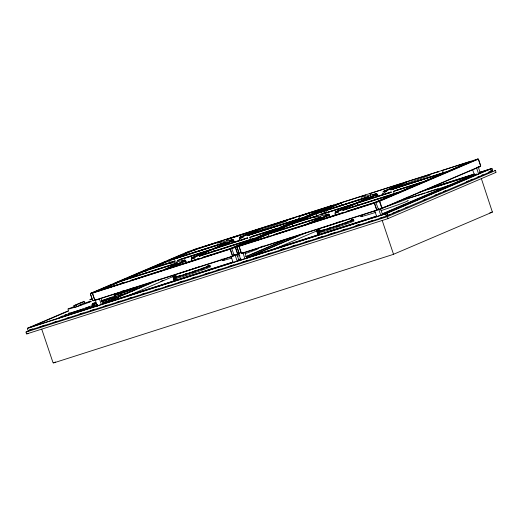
<?xml version="1.0" encoding="UTF-8"?>
<svg xmlns="http://www.w3.org/2000/svg" width="522" height="522" viewBox="0 0 522 522"><rect width="100%" height="100%" fill="white"/><g stroke="black" fill="none" stroke-linecap="round" stroke-linejoin="round"><path stroke-width="0.78" d="M209.537 250.723L209.753 250.077L191.626 257.816M300.659 219.038L300.874 218.392L247.454 235.461M316.684 216.46L316.9 215.84L292.105 223.762L269.613 233.373L269.965 233.484M353.126 204.846L353.342 204.2L335.215 211.939M389.295 192.716L389.079 193.362M396.922 193.44L396.922 193.107L343.098 210.301M192.709 250.338L194.177 249.483M229.302 241.725L211.645 249.49L177.356 260.426L177.682 260.896M229.902 249.255L229.889 248.707L252.948 238.854L249.784 240.433M247.663 238.313L247.643 237.764L215.247 248.113L233.132 240.746M254.429 238.45L276.96 228.603L254.482 238.756M269.783 236.185L245.027 243.865L269.026 236.433M249.131 234.991L302.349 217.987L325.969 207.671L324.292 208.617M324.958 216.323L306.264 224.303L306.277 224.852M342.236 213.361L342.223 212.813L309.82 223.168L328.514 215.181M397.138 192.788L374.033 202.882L396.922 193.107M391.246 192.435L391.232 191.887L358.829 202.236L376.44 194.719M420.941 182.85L421.15 182.537L398.612 192.383L410.52 187.3M391.024 189.838L445.064 172.325L423.042 181.956L428.856 179.47M443.446 173.271L442.676 170.968L441.932 170.55L470.289 161.494L446.538 171.921L469.187 162.251M175.138 277.945L174.922 277.247L176.364 276.849M319.732 230.737L320.214 230.43M28.351 333.343L26.72 333.917A2.316 2.153 76.5 0 1 26.1 332.07L26.159 331.901M29.473 330.113C27.653 332.142 26.4 327.183 28.984 327.633L386.822 213.367L490.458 169.037L490.732 169.343L491.287 171.484L385.647 216.389M74.509 307.445L73.909 305.657L80.838 302.695M178.328 277.104C177.487 276.282 179.946 275.388 179.777 276.595M185.166 275.016C184.325 274.194 186.785 273.293 186.615 274.507M193.825 272.236C192.84 271.433 195.378 270.429 195.221 271.662M201.844 269.332C201.022 268.543 203.456 267.623 203.293 268.823M207.208 267.264L207.038 266.631L207.521 266.435M208.265 265.992L208.748 265.685M232.89 262.07L103.062 303.51M240.949 260.4L238.73 253.372M247.35 257.933L247.369 257.444L298.323 235.69M248.452 257.666L248.479 257.176L249.666 256.674M318.674 232.009L318.505 231.376L319.947 230.972M321.917 231.233C321.095 230.443 323.529 229.517 323.366 230.724M328.756 229.145C327.933 228.355 330.367 227.429 330.204 228.629M337.362 226.3L337.186 225.667L338.634 225.263M345.251 222.933L346.699 222.424M350.614 220.865L351.104 220.558M352.024 220.643L351.854 220.01L352.337 219.814M27.483 328.318L385.106 213.994C387.07 211.899 388.675 216.65 385.928 216.434L28.26 330.628M479.535 172.501L490.386 169.03C494.823 167.203 492.063 173.376 488.794 172.26M26.1 332.07L387.363 216.65L495.28 170.57A2.31 2.153 76.5 0 1 495.9 172.417L387.494 218.79L26.72 333.917M481.467 178.915L492.39 212.115L393.079 254.468L53.662 362.907L52.963 362.516L41.753 329.212M402.129 183.92L402.475 183.157L369.537 193.682L370.131 193.864L370.796 195.633M438.062 172.116L438.434 171.666L405.49 182.191L406.064 182.335L406.749 184.142M93.823 292.568L94.038 292.248L90.691 293.318M237.288 246.482L240.635 245.412L237.275 246.736M31.392 326.85L31.881 326.674M73.876 305.755L84.146 301.566L84.786 303.256M174.909 277.273L176.319 276.777M178.152 276.497L179.555 276.001M184.99 274.409L186.393 273.913M193.597 271.564L195 271.068M201.662 268.726L203.065 268.23M207.932 266.35L208.48 266.233M209.159 265.6L209.661 265.417L209.89 266.005M233.275 255.127L235.102 254.527M318.498 231.396L319.901 230.907M321.735 230.626L323.138 230.13M328.573 228.532L329.976 228.042M337.179 225.687L338.582 225.197M345.244 222.855L346.654 222.359M351.515 220.473L352.069 220.356M352.748 219.729L353.25 219.54L353.472 220.134M378.261 208.807L378.691 208.656M419.447 192.207L474.237 174.687M365.791 194.967L340.696 202.895L341.44 203.312L342.158 205.453M207.032 266.657L208.435 266.161M208.258 265.907L209.661 265.417M238.698 253.457L241.699 252.433M247.337 257.555L249.673 256.726M248.439 257.287L376.545 216.278M350.614 220.78L352.017 220.291M351.841 220.036L353.25 219.54M384.205 214.131L487.483 169.989L490.543 169.076M492.709 170.792L488.605 172.175M495.502 172.671L495.9 172.417M492.442 211.965L489.767 212.924M316.449 229.967L318.57 229.269M32.22 329.297L32.703 329.121M176.319 277.136L176.142 276.523L176.632 276.301M338.321 226.091L338.165 225.373M381.217 217.583L381.641 217.433M473.532 174.857L382.326 213.766M121.267 294.832C118.494 295.759 122.07 294.538 121.117 294.904M143.178 285.508L141.867 285.919L143.256 285.443L142.552 285.671M142.108 285.847L142.656 285.691M141.886 285.906L142.48 285.697M90.534 293.357L189.016 251.304M90.404 293.638L108.315 285.991M109.803 285.351L112.041 284.399M113.535 283.759L125.469 278.663M126.963 278.024L162.029 263.049M163.523 262.416L165.761 261.457M167.249 260.824L182.915 254.129M184.41 253.49L188.886 251.584M92.609 292.862L94.038 292.248M98.984 291.08L98.43 290.702L121.489 280.856L177.193 263.127M223.442 243.128L169.415 260.393L147.432 269.776L175.248 260.889L145.501 270.605L123.009 280.21L177.036 262.944M222.326 240.786L194.51 249.673L170.935 259.741L224.962 242.482M100.263 290.193L121.678 281.045L175.503 263.851M125.6 279.368L145.69 270.794L172.345 262.272M149.971 268.96L169.604 260.582L223.429 243.382M172.756 259.232L194.699 249.862L221.354 241.347M175.901 263.46L177.186 262.912M223.827 242.991L225.112 242.443M176.175 263.61L177.46 263.062M224.101 243.148L225.387 242.6M79.2 305.722L76.917 306.616L76.362 304.959M80.59 305.129L82.672 304.241M181.375 262.194L162.681 270.174L130.278 280.529M239.552 237.347L258.762 229.145L226.359 239.5L227.207 241.503M68.65 310.655L28.906 327.627L28.886 328.057M87.396 302.649L90.391 301.37M165.618 269.15L181.245 262.475M191.502 258.096L209.544 250.39L177.545 260.615M212.376 249.183L229.171 242.006M239.428 237.627L249.725 233.23M251.193 232.603L257.816 229.778M184.932 261.059L166.237 269.039L198.641 258.69L166.596 269.156L185.206 261.209M195.189 256.68L213.315 248.935L247.604 238.006M215.247 248.113L232.858 240.59M243.115 236.212L262.325 228.01L294.721 217.654L262.507 228.199L243.382 236.362M32.632 326.354L68.623 310.988M195.456 256.831L213.498 249.124L244.74 239.148M93.04 300.803L95.278 299.85M199.371 255.963L200.657 255.415M247.297 235.494L248.583 234.946M199.241 256.243L200.533 255.695M247.167 235.774L248.459 235.226M31.979 329.114L29.728 330.074L32.906 329.088M60.474 316.945L62.725 315.986M64.226 315.347L66.47 314.381M26.903 331.581L28.397 330.941M57.453 318.557L69.446 313.435M96.068 305.279L97.601 304.796M96.583 305.116L97.072 304.9M117.972 295.922L119.616 295.374M118.481 295.759L119.16 295.491L118.598 295.733M139.87 286.571L141.521 286.017M140.385 286.408L140.875 286.2M96.7 305.083L97.262 304.841M119.388 295.472L120.465 294.956M140.503 286.376L141.064 286.134M141.292 286.115L142.362 285.606M300.874 218.392L278.892 227.775L251.682 236.473L252.224 236.818M230.58 248.635L233.536 247.369M235.011 246.743L237.229 245.797M238.704 245.164L240.923 244.218M242.397 243.591L244.616 242.645M246.09 242.012L248.309 241.066M279.583 227.709L300.659 218.705L247.441 235.709M302.349 217.987L304.548 217.048M306.009 216.421L308.202 215.488M309.663 214.862L311.862 213.922M313.324 213.302L315.516 212.363M316.978 211.736L319.177 210.803M320.638 210.177L322.831 209.237M230.222 248.896L234.998 247.213M331.79 205.518L330.361 206.131L330.922 206.503M102.266 303.641L150.219 283.165M230.489 249.046L234.985 247.467M117.802 297.299L118.533 296.998M134.669 290.095L134.174 290.317M139.7 287.948L140.431 287.648M235.383 247.076L333.865 205.022M104.315 303.151L160.508 279.153M237.132 246.521L335.613 204.461M116.804 297.918L117.417 297.657M235.657 247.232L238.639 245.953M246.847 242.449L249.085 241.497M250.58 240.857L252.818 239.905M254.305 239.265L256.543 238.313M258.038 237.673L260.276 236.714M261.77 236.081L264.008 235.122M265.496 234.489L267.734 233.53M269.228 232.89L271.466 231.938M272.96 231.298L275.198 230.346M276.693 229.706L278.18 229.073M283.407 226.842L284.895 226.202M287.133 225.25L288.627 224.61M290.865 223.657L292.359 223.018M297.579 220.786L299.073 220.147M300.561 219.514L302.799 218.555M304.293 217.922L306.531 216.963M308.026 216.323L310.264 215.371M311.751 214.731L313.99 213.779M315.484 213.139L317.722 212.186M319.216 211.547L321.454 210.594M322.948 209.955L325.186 208.996M326.674 208.363L328.912 207.404M237.008 246.795L242.978 244.25M244.466 243.611L263.864 235.331M265.359 234.691L317.585 212.389M319.072 211.756L321.311 210.797M322.805 210.157L334.739 205.061M239.207 246.019L240.635 245.412M245.027 243.865L268.093 234.019L320.776 217.256M294.395 223.057L294.036 222.94L316.012 213.55L367.025 197.257M340.997 202.888L317.533 212.904L368.545 196.605M246.86 243.35L268.275 234.208L319.086 217.974M271.453 232.851L292.294 223.951L314.401 216.891M295.85 222.437L316.202 213.739L367.012 197.512M318.622 212.708L341.271 203.038M160.769 281.41L163.021 280.451M129.097 295.322L173.304 276.438M174.805 275.799L176.299 275.159M318.962 214.901L326.668 211.612M319.484 217.589L320.776 217.035M367.41 197.12L368.702 196.572M319.758 217.739L321.05 217.191M367.684 197.27L368.969 196.722M372.884 195.854L355.273 203.378L322.87 213.726M383.872 191.163L402.234 183.32M324.834 216.597L306.225 224.545L276.51 234.039M335.085 212.219L353.126 204.52L320.939 214.555L355.228 203.619M355.958 203.306L372.754 196.135M383.011 191.757L389.621 188.931M391.089 188.305L402.103 183.6M232.851 256.061L234.195 255.486M338.771 210.803L356.898 203.065L391.187 192.129M386.698 190.341L405.79 182.185M232.727 256.341L234.156 255.728M310.179 223.285L328.788 215.338M339.046 210.96L357.087 203.254L389.086 193.029M359.188 202.353L376.714 194.869M386.972 190.491L406.064 182.335M237.888 254.527L239.383 253.888M342.954 210.085L344.246 209.537M390.88 189.623L392.172 189.075M241.712 253.47L243.148 252.857M342.83 210.366L344.115 209.818M390.756 189.904L392.042 189.349M238.136 259.832L240.388 258.873M245.627 256.628L283.844 240.316M237.934 260.295L240.929 259.016M246.175 256.778L291.876 237.262M412.008 186.667L420.197 183.17M430.311 178.85L432.49 177.917M433.945 177.297L436.124 176.364M437.58 175.744L439.759 174.811M441.214 174.191L443.393 173.265M374.404 202.83L379.187 201.146M374.679 202.98L379.174 201.401M379.572 201.009L478.054 158.956M379.846 201.166L478.322 159.112M306.362 232.636L250.364 256.504M274.95 248.798L316.906 230.881M318.407 230.241L319.908 229.602M377.041 209.994L378.385 209.42M376.91 210.275L378.346 209.661M382.202 208.18L480.684 166.12M382.078 208.461L480.56 166.401M405.235 198.941L405.594 198.791M382.124 214.229L476.619 173.957M388.577 215.018L390.078 214.379M392.329 213.42L395.33 212.141M396.831 211.501L399.076 210.536M405.829 207.658L407.323 207.019M423.825 199.972L426.069 199.012M435.067 195.169L436.568 194.53M438.819 193.564L440.32 192.925M443.322 191.646L445.566 190.687M466.564 181.721L468.815 180.756M470.315 180.116L472.56 179.157M477.813 176.919L479.313 176.273M481.558 175.314L483.059 174.674M55.613 362.02L53.251 362.921M141.534 287.263L141.142 287.348L141.586 287.257M229.354 240.805L232.884 239.565M229.504 241.007L233.04 239.761M248.413 234.508L286.395 221.152M239.526 238.371L243.056 237.132M240.224 238.358L243.05 237.366M181.428 261.274L184.958 260.034M181.578 261.47L185.114 260.23M372.936 194.934L376.466 193.695M191.6 258.84L195.13 257.6M373.093 195.13L376.623 193.89M191.594 259.075L195.124 257.835M392.002 188.631L429.984 175.275M383.82 192.253L386.645 191.261M384.518 192.24L386.632 191.496M325.01 215.403L328.54 214.157M325.167 215.599L328.697 214.353M335.189 212.963L338.719 211.723M335.176 213.204L338.706 211.958M175.731 280.621L176.266 280.431M361.55 216.023L360.578 216.395L362.118 215.834M361.818 216.017L362.346 215.827M120.654 295.028L120.438 295.145M317.337 229.647L318.355 229.321M194.569 249.346L331.633 205.557M189.401 251.167L192.748 250.097M195.496 249.281L200.918 247.552M204.017 246.56L276.034 223.553M279.133 222.561L333.708 205.061M335.998 204.33L477.898 158.995M325.969 207.671L298.754 216.369L299.863 219.142M330.72 206.249L333.865 205.237M336.931 204.265L339.235 203.528M475.744 159.908L478.054 159.171M226.548 239.689L257.026 229.948M298.949 216.558L325.761 207.991M239.709 237.314L242.723 236.349M383.292 191.437L386.313 190.471M239.696 237.562L242.71 236.603M383.278 191.691L386.3 190.726M248.968 234.809L302.395 217.739M392.557 188.938L446.584 171.673M391.037 189.584L445.064 172.325M172.058 259.61L182.054 256.419M183.594 255.93L195.13 252.243M196.67 251.754L208.2 248.067M211.279 247.082L221.276 243.891M318.661 212.774L322.511 211.547M324.051 211.051L335.6 207.364M337.14 206.869L348.689 203.182M350.229 202.693L368.702 196.787M392.714 189.114L445.768 172.162M229.687 241.595L232.701 240.629M373.269 195.717L376.284 194.752M229.843 241.771L232.107 241.047M373.426 195.9L375.69 195.176M211.684 249.248L179.287 259.604L179.646 259.715M294.036 222.94L318.798 215.292M423.081 181.708L395.265 190.595L395.624 190.713M276.96 228.603L249.751 237.295L250.854 240.074M393.334 191.424L422.278 182.198M249.94 237.484L276.751 228.917M393.34 191.424L420.177 183.098M191.783 257.777L194.797 256.811M335.365 211.906L338.387 210.94M191.77 258.031L194.784 257.065M335.359 212.154L338.373 211.195M201.048 255.278L254.468 238.208M269.613 233.373L320.619 217.074M344.631 209.4L398.658 192.142M199.528 255.924L252.948 238.854M343.111 210.053L397.842 192.631M478.106 166.923L480.416 166.185M199.515 256.178L252.739 239.174M478.093 167.177L480.403 166.44M181.76 262.057L184.775 261.091M325.343 216.186L328.364 215.221M181.917 262.24L184.181 261.515M325.5 216.362L327.764 215.645M98.43 290.702L126.207 282.102M229.889 248.707L202.673 257.398L212.989 254.331M273.861 234.652L306.264 224.303M374.072 202.64L346.256 211.527L373.269 203.123M99.545 290.578L111.734 286.682M113.254 286.2L123.153 283.035M130.637 280.647L162.636 270.422M214.522 253.842L229.843 248.948M310.942 223.038L342.184 213.061M92.759 292.822L229.83 249.033M239.363 245.986L374.02 202.967M90.678 293.573L93.197 292.764M92.753 293.077L229.817 249.281M239.35 246.24L374.006 203.215M431.962 187.561L474.602 173.937M479.255 172.449L491.933 168.482M428.366 188.847L473.33 174.478M427.936 189.336L474.426 174.485M407.826 198.425L424.869 192.983M426.422 192.487L438.043 188.775M407.088 198.823L449.703 185.212M122.083 291.145L124.412 290.402M260.922 246.789L263.245 246.045M336.096 222.77L338.419 222.026M93.04 300.587L94.926 299.98M235.455 255.082L237.347 254.482M379.011 209.218L381.536 208.415M95.108 300.091L232.179 256.295M241.712 253.248L376.369 210.229M93.197 300.763L95.872 299.909M235.494 255.304L237.503 254.658M379.011 209.452L381.693 208.591M95.272 300.267L232.336 256.478M241.869 253.431L376.525 210.412M149.259 283.374L149.755 283.146M75.351 307.19L76.636 306.779M127.851 292.503L127.361 292.725M133.932 290.519L134.748 290.252M105.953 301.853L105.457 302.075M250.208 256.478L376.512 216.128M102.097 303.967L233.132 262.096M281.273 249.385L283.603 248.642M356.435 225.373L358.758 224.63M39.881 326.857L45.31 325.121M53.061 322.648L56.937 321.408M66.242 318.44L70.118 317.2M79.422 314.224L83.298 312.985M90.273 310.76L94.926 309.272M103.454 306.551L108.106 305.063M116.634 302.336L120.51 301.096M128.262 298.623L132.138 297.383M141.442 294.408L145.318 293.175M154.623 290.199L158.499 288.96M165.474 286.735L170.126 285.247M178.655 282.519L183.307 281.038M191.835 278.311L195.711 277.071M205.015 274.102L208.891 272.862M216.643 270.383L220.519 269.15M229.047 266.422L233.699 264.935M242.228 262.214L246.873 260.726M253.855 258.494L258.507 257.013M267.036 254.286L270.911 253.046M280.21 250.077L284.092 248.837M291.844 246.358L295.72 245.125M304.248 242.397L308.9 240.91M317.422 238.189L322.074 236.701M329.056 234.469L334.478 232.74M342.236 230.261L346.112 229.021M355.41 226.052L359.286 224.812M368.591 221.837L372.467 220.604M379.448 218.372L384.094 216.884M391.754 188.807L393.17 188.468M391.624 189.095L393.04 188.755M361.087 197.29L376.329 193.642M366.411 197.721L367.827 197.381M343.828 209.276L345.244 208.937M343.698 209.563L345.12 209.224M313.161 217.752L328.403 214.105M248.172 234.685L249.588 234.345M248.041 234.972L249.457 234.632M318.485 218.189L319.901 217.85M318.759 218.333L320.175 217.994M217.498 243.161L232.747 239.513M222.822 243.598L224.245 243.259M200.246 255.147L201.662 254.808M200.115 255.434L201.531 255.095M169.572 263.63L184.821 259.982M174.896 264.06L176.319 263.721M175.17 264.21L176.593 263.871M103.767 303.341L104.132 303.308M494.797 170.583L495.28 170.57M84.225 301.599L81.536 302.395M194.856 271.923L194.582 271.251M185.356 274.226L185.604 274.833M375.833 202.216L378.326 209.113M356.898 203.065L357.746 205.074M316.012 213.55L316.861 215.56M292.105 223.762L293.155 226.378M262.325 228.01L263.166 230.019M268.093 234.019L269.195 236.799M231.651 248.283L234.137 255.18M213.315 248.935L214.157 250.945M194.51 249.673L195.561 252.289M169.415 260.393L170.518 263.166M145.501 270.605L146.31 272.504M121.489 280.856L122.331 282.865M393.523 191.613L394.443 194.197M490.713 168.998L491.489 171.307M474.054 174.844L474.211 175.177M386.822 213.367L387.598 215.677M385.432 213.961L386.208 216.271M378.548 208.774L380.91 215.684M351.6 220.467L351.808 221.067M346.23 222.535L346.458 223.214M322.72 230.306L322.929 230.907M319.484 231.083L319.692 231.683M234.965 254.651L237.327 261.555M209.244 265.594L209.452 266.194M202.647 268.412L202.875 269.084M175.894 276.96L176.11 277.554M478.537 159.354L480.703 165.781M478.426 159.38L480.344 165.096M478.374 167.301L480.364 173.213M476.625 168.045L478.615 173.957M472.527 169.356L474.27 174.531M397.731 201.14L397.927 201.74M382.933 193.127L383.448 194.66M382.809 193.179L383.324 194.713M379.827 201.505L381.993 207.932M377.112 194.034L377.889 196.344M376.995 194.086L377.771 196.389M379.546 201.609L381.706 208.03M376.93 195.117L377.445 196.65M376.812 195.143L377.334 196.677M380.421 208.285L382.659 214.94M382.195 220.447L393.503 254.214M374.659 203.326L376.825 209.746M374.378 203.423L376.538 209.851M374.574 210.34L376.812 216.995M351.228 221.204L351.032 220.604M345.858 223.272L345.668 222.672M334.883 213.642L335.398 215.181M329.186 214.503L329.963 216.806M329.069 214.555L329.845 216.858M329.004 215.579L329.519 217.119M328.886 215.606L329.408 217.145M329.186 228.956L328.997 228.355M322.348 231.044L322.152 230.443M318.694 229.412L319.386 231.455M318.609 229.465L319.301 231.507M318.231 229.608L319.836 234.385M317.663 229.81L319.275 234.58M317.063 230.006L318.668 234.783M317.507 232.055L318.192 234.104M316.58 230.156L318.185 234.926M316.436 230.156L317.957 234.985M244.805 252.433L246.795 258.344M239.344 238.998L239.859 240.538M239.226 239.05L239.742 240.59M243.056 253.177L244.798 258.351M239.18 246.619L241.34 253.046M239.063 246.645L241.229 253.072M237.105 247.115L239.265 253.542M236.995 247.141L239.154 253.568M233.53 239.911L234.306 242.215M233.412 239.963L234.189 242.267M233.347 240.988L233.863 242.528M235.637 247.572L237.804 253.999M233.23 241.014L233.745 242.554M235.357 247.676L237.517 254.097M236.838 254.162L239.076 260.811M230.476 249.392L232.636 255.813M230.189 249.49L232.349 255.917M230.992 256.217L232.982 262.129M222.065 258.971L222.529 260.334M202.099 268.621L202.275 269.15M191.417 259.467L191.939 261M191.3 259.519L191.815 261.052M185.604 260.374L186.38 262.683M185.486 260.426L186.263 262.729M185.421 261.457L185.936 262.99M185.303 261.483L185.819 263.016M176.756 276.947L176.56 276.347M175.111 275.283L175.483 276.699M175.522 277.697L175.333 277.091M174.648 275.486L176.253 280.255M174.08 275.681L175.686 280.458M173.474 275.884L175.079 280.653M173.917 277.932L174.609 279.975M172.997 276.027L174.602 280.803M172.854 276.034L174.459 280.803M172.769 276.086L174.374 280.856M101.222 298.303L102.965 303.478M99.474 299.054L101.216 304.228M95.128 299.621L97.366 306.27M92.577 293.455L94.743 299.882M92.466 293.481L94.626 299.909M90.502 293.951L92.668 300.378M90.391 293.977L92.551 300.404M111.049 297.501A12.384 0.431 -18.6 0 1 101.177 300.94M95.591 302.727A12.384 0.431 -18.6 0 1 93.007 303.484M91.644 299.432A12.384 0.431 -18.6 0 1 91.787 298.878M92.675 305.344A12.384 0.431 -18.6 0 1 92.427 305.52M89.145 306.851A12.384 0.431 -18.6 0 1 85.314 308.241M83.102 309.004A12.384 0.431 -18.6 0 1 74.313 311.888M73.693 312.078A12.384 0.431 -18.6 0 1 71.109 312.841M70.046 313.115A12.384 0.431 -18.6 0 1 69.198 313.226M79.703 304.731A12.384 0.431 -18.6 0 1 90.469 301.736A12.384 0.431 -18.6 0 1 71.547 308.261A12.384 0.431 -18.6 0 1 74.496 306.525M149.801 283.146A13.768 0.483 -18.6 0 1 136.953 287.27M134.617 290.101A13.768 0.483 -18.6 0 1 133.319 290.584M132.621 290.839A13.768 0.483 -18.6 0 1 115.049 296.62M137.162 287.244A13.768 0.483 -18.6 0 1 131.081 289.932A13.768 0.483 -18.6 0 1 114.122 295.459M110.723 300.189A13.768 0.483 -18.6 0 1 103.447 302.714M97.692 304.6A13.768 0.483 -18.6 0 1 93.151 305.977M116.419 297.755A13.768 0.483 -18.6 0 1 116.641 297.781M115.264 296.6A13.768 0.483 -18.6 0 1 101.731 301.84M95.78 303.752A13.768 0.483 -18.6 0 1 92.218 304.809M93.36 305.951A13.768 0.483 -18.6 0 1 81.106 310.766A13.768 0.483 -18.6 0 1 69.25 314.048M387.363 216.65A2.316 0.835 70.6 0 1 387.983 218.496M210.059 266.683A18.753 0.652 -18.6 0 1 193.93 272.947A18.753 0.652 -18.6 0 1 175.027 278.552M207.593 266.005A18.753 0.652 -18.6 0 1 196.298 270.833A18.753 0.652 -18.6 0 1 174.635 277.378M175.098 277.11A18.753 0.652 -18.6 0 1 175.992 276.712M407.323 198.36A24.984 0.874 -18.6 0 1 385.843 206.699M385.099 206.953A24.984 0.874 -18.6 0 1 382.867 207.704M405.62 198.19A24.984 0.874 -18.6 0 1 403.897 198.902M407.473 197.146A24.984 0.874 -18.6 0 1 407.428 197.303M353.642 220.813A18.753 0.652 -18.6 0 1 337.519 227.07A18.753 0.652 -18.6 0 1 318.609 232.675M351.175 220.134A18.753 0.652 -18.6 0 1 339.881 224.956A18.753 0.652 -18.6 0 1 318.218 231.5M207.697 266.063A16.534 0.574 -18.6 0 1 192.116 272.014A16.534 0.574 -18.6 0 1 176.951 276.379M200.017 266.501A16.534 0.574 -18.6 0 1 180.247 273.058M179.555 273.26A16.534 0.574 -18.6 0 1 178.328 273.613M351.28 220.186A16.534 0.574 -18.6 0 1 335.705 226.143A16.534 0.574 -18.6 0 1 320.534 230.509M343.606 220.623A16.534 0.574 -18.6 0 1 341.584 221.348M340.879 221.596A16.534 0.574 -18.6 0 1 328.88 225.621M328.181 225.843A16.534 0.574 -18.6 0 1 323.836 227.181M323.144 227.39A16.534 0.574 -18.6 0 1 321.911 227.736M137.051 287.563A12.939 0.45 -18.6 0 1 127.309 291.204A12.939 0.45 -18.6 0 1 114.781 295.211M134.82 287.322A12.939 0.45 -18.6 0 1 133.828 287.707M133.273 287.916A12.939 0.45 -18.6 0 1 114.429 294.167M115.147 296.914A12.939 0.45 -18.6 0 1 107.715 299.758M106.964 300.019A12.939 0.45 -18.6 0 1 101.816 301.775M96.224 303.569A12.939 0.45 -18.6 0 1 92.877 304.561M91.872 304.457A12.939 0.45 -18.6 0 1 93.027 303.987M115.199 296.711A12.939 0.45 -18.6 0 1 115.414 296.737M114.181 295.804A12.939 0.45 -18.6 0 1 101.464 300.731M95.872 302.532A12.939 0.45 -18.6 0 1 92.525 303.523M93.249 306.27A12.939 0.45 -18.6 0 1 78.724 311.517A12.939 0.45 -18.6 0 1 69.243 314.14M93.301 306.068A12.939 0.45 -18.6 0 1 93.51 306.088M92.277 305.161A12.939 0.45 -18.6 0 1 81.967 309.278A12.939 0.45 -18.6 0 1 68.897 313.096M258.005 248.576A17.865 0.626 -18.6 0 1 245.131 253.666M239.852 255.454A17.865 0.626 -18.6 0 1 237.875 256.106M231.801 258.051A17.865 0.626 -18.6 0 1 224.793 259.728M208.05 265.959A17.865 0.626 -18.6 0 1 192.148 272.21A17.865 0.626 -18.6 0 1 176.762 276.464M210.079 269.045A17.865 0.626 -18.6 0 1 210.007 269.326M209.009 269.783A17.865 0.626 -18.6 0 1 208.01 270.2M407.858 200.552A24.593 0.861 -18.6 0 1 380.897 210.673M375.794 212.33A24.593 0.861 -18.6 0 1 362.137 215.899M351.639 220.088A17.865 0.626 -18.6 0 1 345.172 223.057M344.468 223.312A17.865 0.626 -18.6 0 1 324.723 229.869A17.865 0.626 -18.6 0 1 320.345 230.593M353.955 223.201A17.865 0.626 -18.6 0 1 353.596 223.449M350.999 224.558A17.865 0.626 -18.6 0 1 348.866 225.373M172.86 275.844L174.987 275.14L172.86 275.844M222.509 260.485L224.63 259.78L222.509 260.485"/></g></svg>
